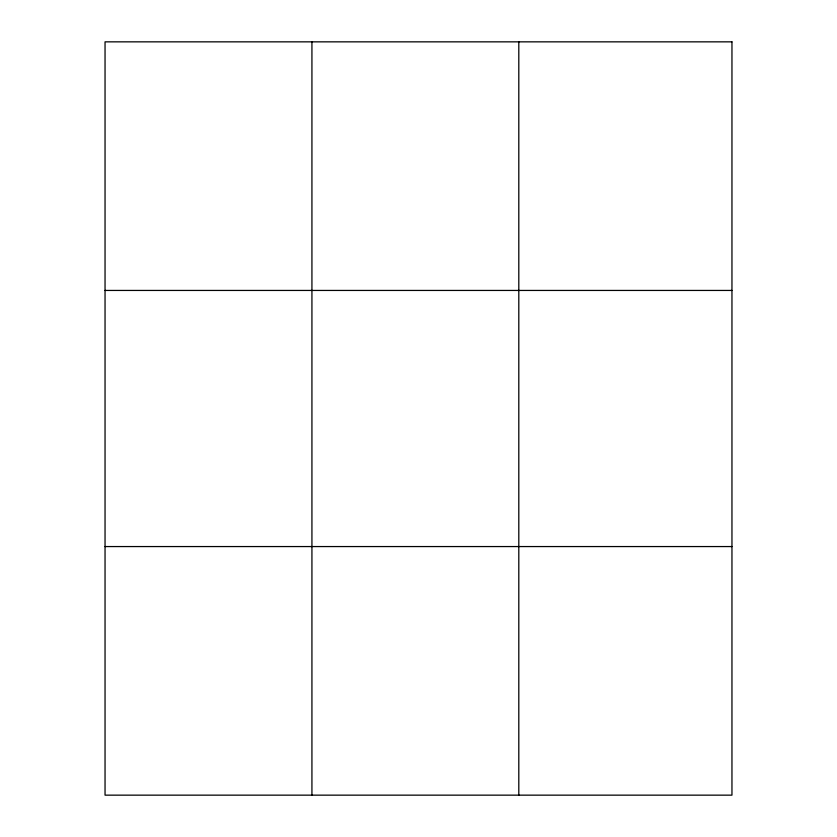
<?xml version="1.0" encoding="UTF-8"?>
<svg xmlns="http://www.w3.org/2000/svg" width="837" height="837" viewBox="0 0 837 837"><rect width="100%" height="100%" fill="white"/><g stroke="black" fill="none" stroke-linecap="round" stroke-linejoin="round"><path stroke-width="1.26" d="M311.929 795.15L311.929 41.85M518.804 795.15L518.804 41.85M105.043 290.439L731.957 290.439M105.043 546.561L731.957 546.561M731.957 41.85L731.957 795.15L105.043 795.15L105.043 41.85L731.957 41.85"/></g></svg>
